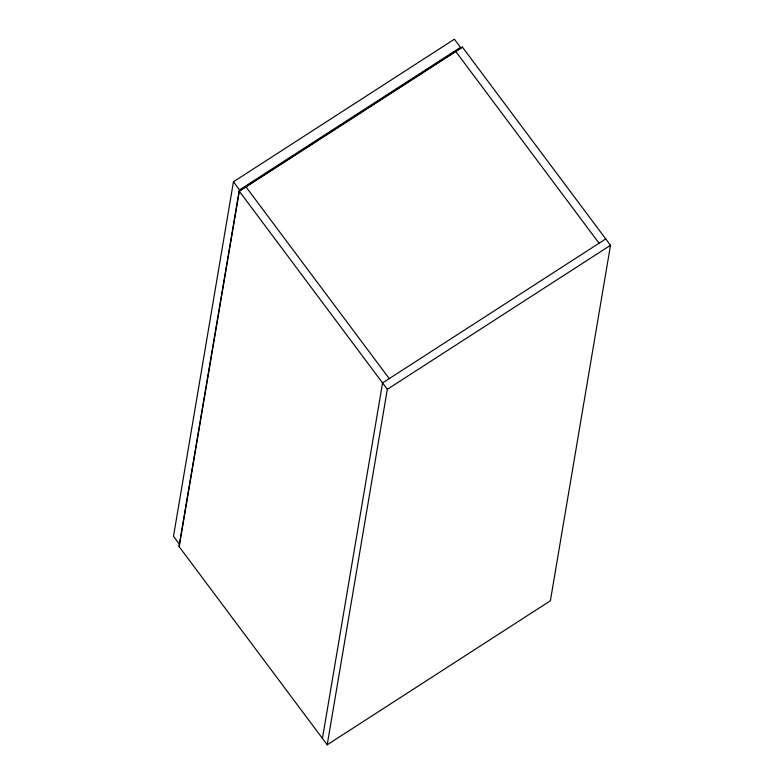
<?xml version="1.0" encoding="UTF-8"?>
<svg xmlns="http://www.w3.org/2000/svg" width="784" height="784" viewBox="0 0 784 784"><rect width="100%" height="100%" fill="white"/><g stroke="black" fill="none" stroke-linecap="round" stroke-linejoin="round"><path stroke-width="1.18" d="M179.173 546.713L239.541 189.924L460.492 47.344L454.406 39.2L233.456 181.78L173.499 536.295L179.585 544.439M239.149 191.012L179.017 546.497L327.202 744.8L550.378 600.779L610.501 245.294L462.325 46.991L239.149 191.012L387.325 389.315L327.202 744.8M322.44 738.43L382.563 382.935L605.738 238.914M239.306 191.218L462.482 47.207M387.325 389.315L610.501 245.294M455.631 51.313L599.045 243.236M245.843 186.69L389.256 378.613M233.456 181.78L239.541 189.924"/></g></svg>
